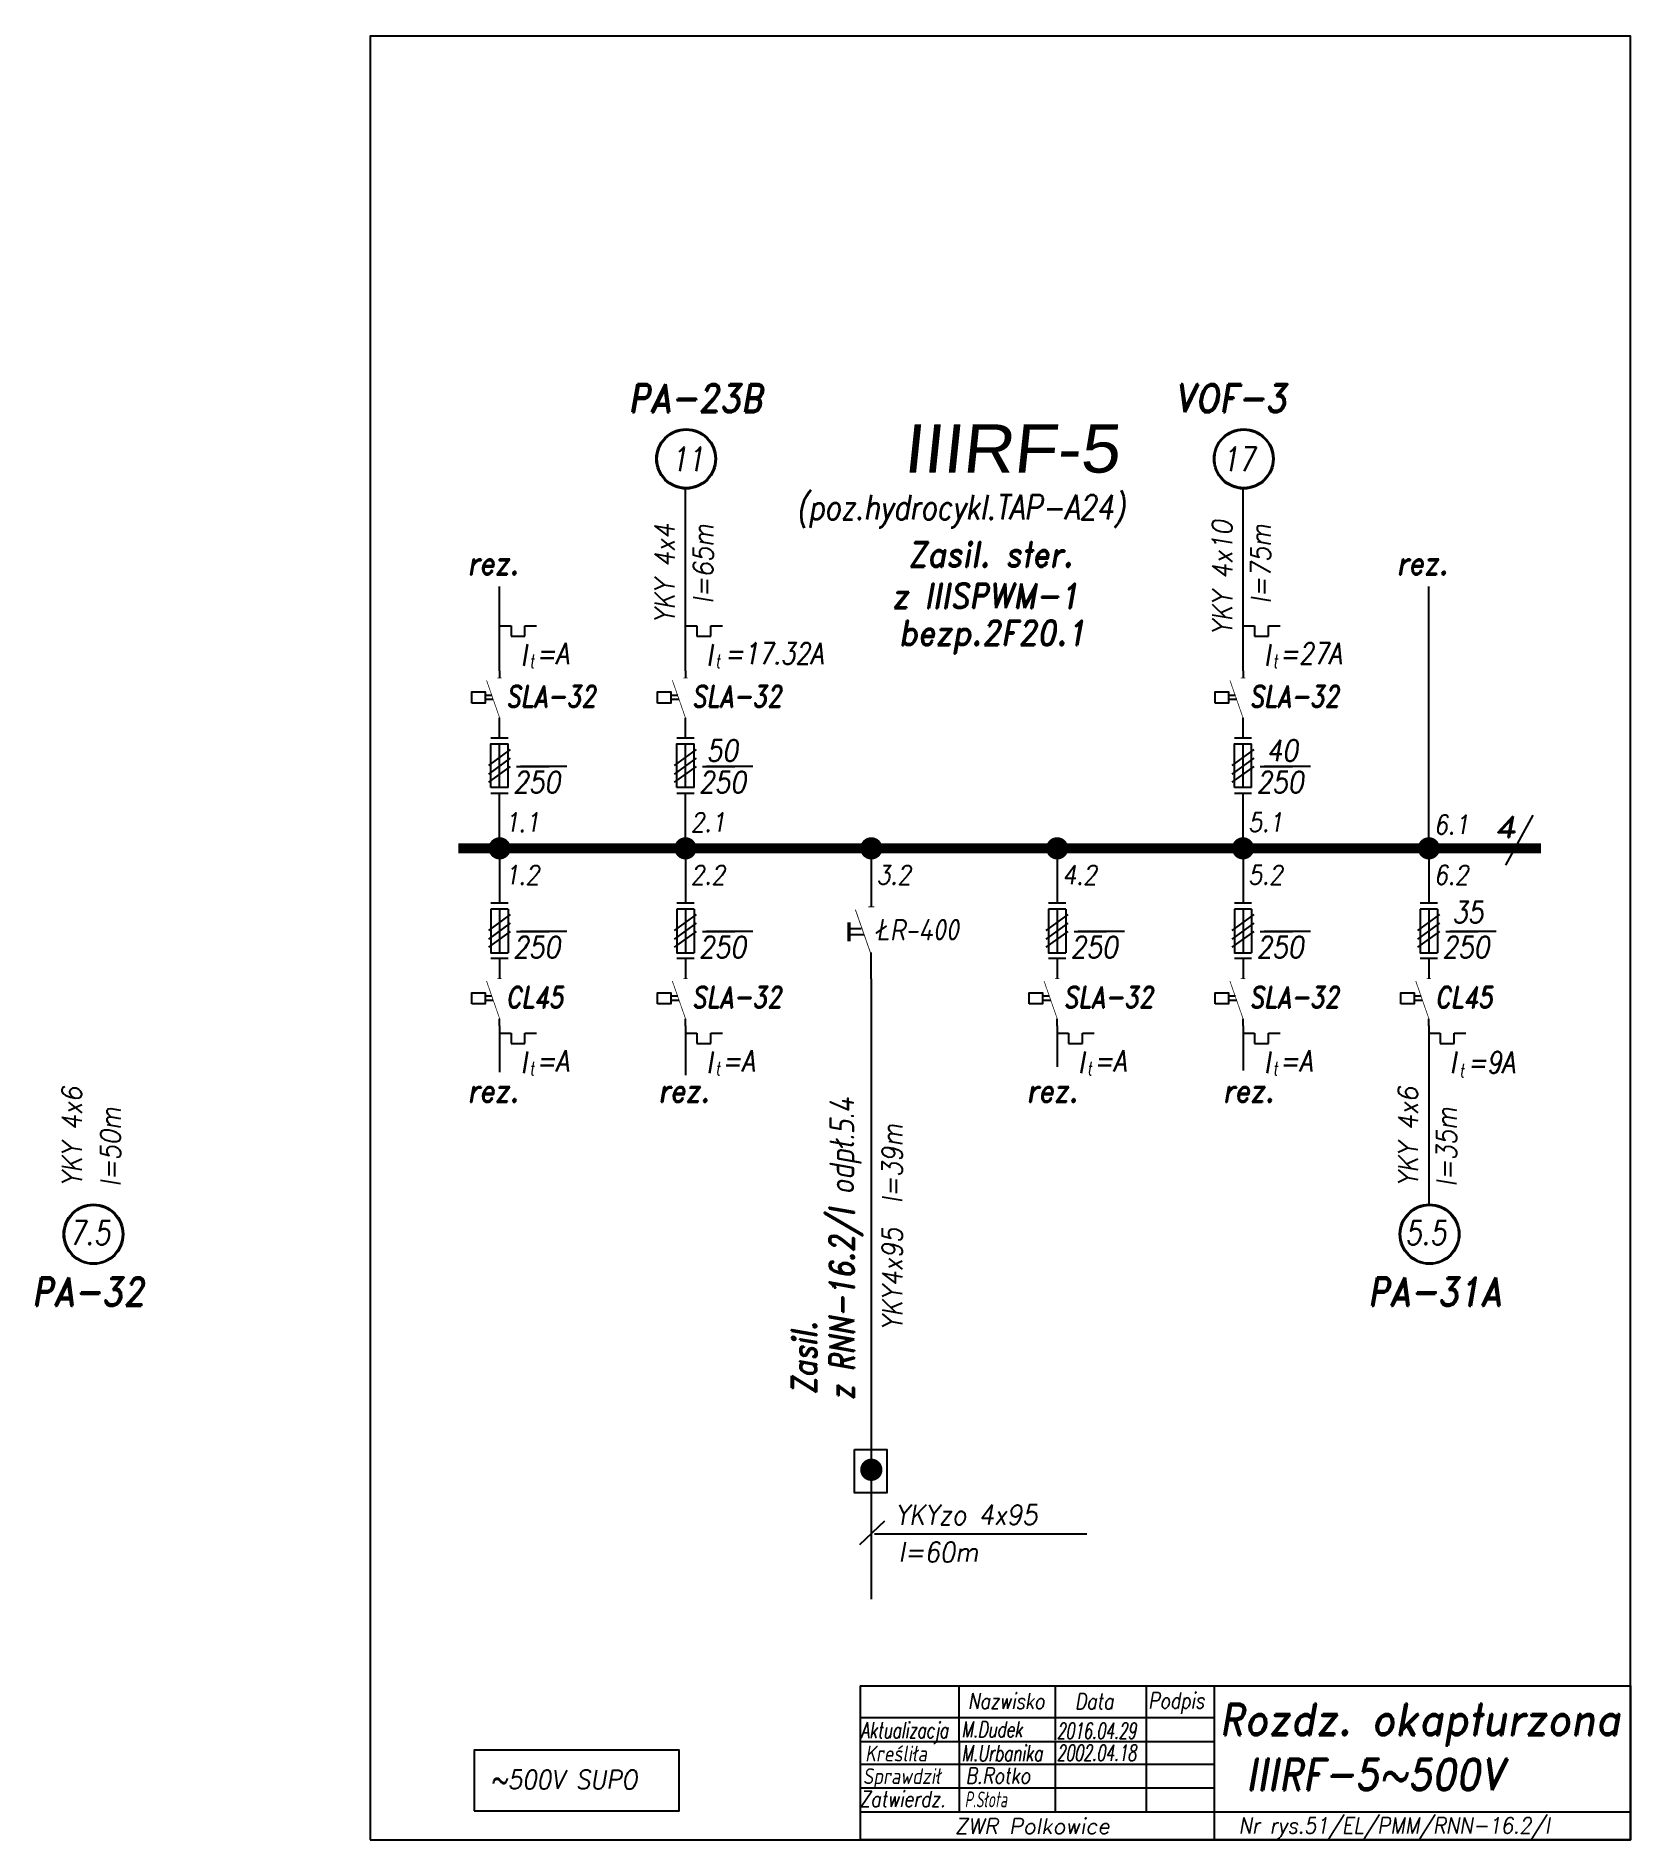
# Model space of a CAD drawing. Header units: millimetres. Extents: x -74 to 293, y 2 to 418.
import ezdxf
from ezdxf.enums import TextEntityAlignment as Align

# ---------------------------------------------------------------- set-up
doc = ezdxf.new("R2010")
doc.units = ezdxf.units.MM
doc.layers.add('LINIE', color=4, linetype='Continuous')
doc.styles.add('ROMAND', font='romand', dxfattribs={"width": 0.9, "oblique": 10, "height": 3.4})
doc.styles.add('ROMANS', font='romans', dxfattribs={"width": 0.9, "oblique": 10, "height": 3.2})
doc.styles.add('SANSSERIF', font='sas_____.pfb', dxfattribs={"width": 1.1, "oblique": 10, "height": 12})

msp = doc.modelspace()

# ---------------------------------------------------------------- linework, layer by layer
at = {"color": 0}
for p, q in [((75.04, 275.61), (75.04, 313.54)), ((203.35, 275.61), (203.35, 313.54)), ((32.27, 275.61), (32.27, 290.82)), ((32.27, 281.8), (34.9, 281.8)), ((34.9, 281.8), (34.9, 279.45)), ((34.9, 279.45), (38.11, 279.45)), ((38.11, 281.8), (40.79, 281.8)), ((38.11, 279.45), (38.11, 281.8)), ((75.04, 281.8), (77.66, 281.8)), ((77.66, 281.8), (77.66, 279.45)), ((77.66, 279.45), (80.87, 279.45)), ((80.87, 279.45), (80.87, 281.8)), ((80.87, 281.8), (83.56, 281.8)), ((203.35, 281.8), (205.97, 281.8)), ((205.97, 281.8), (205.97, 279.45)), ((205.97, 279.45), (209.18, 279.45)), ((209.18, 281.8), (211.86, 281.8)), ((209.18, 279.45), (209.18, 281.8)), ((32.27, 271.45), (32.27, 275.5)), ((75.04, 271.45), (75.04, 275.5)), ((203.35, 271.45), (203.35, 275.5)), ((32.27, 271.45), (32.27, 269.81)), ((75.04, 271.45), (75.04, 269.81)), ((203.35, 271.45), (203.35, 269.81)), ((30.51, 265.79), (28.92, 265.79)), ((73.28, 265.79), (71.69, 265.79)), ((201.58, 265.79), (199.99, 265.79)), ((30.82, 264.83), (28.92, 264.83)), ((73.59, 264.83), (71.69, 264.83)), ((201.89, 264.83), (199.99, 264.83)), ((32.27, 255.95), (32.27, 260.62)), ((75.04, 255.95), (75.04, 260.62)), ((203.35, 255.95), (203.35, 260.62)), ((29.77, 249.69), (34.81, 253.36)), ((32.27, 244.63), (32.27, 254.62)), ((34.25, 244.63), (34.25, 254.62)), ((72.54, 249.69), (77.58, 253.36)), ((75.04, 244.63), (75.04, 254.62)), ((77.02, 244.63), (77.02, 254.62)), ((200.84, 249.69), (205.88, 253.36)), ((203.35, 244.63), (203.35, 254.62)), ((205.33, 244.63), (205.33, 254.62)), ((29.77, 247.7), (34.81, 251.37)), ((29.77, 245.81), (34.81, 249.48)), ((36.19, 249.48), (43.65, 249.48)), ((37.11, 249.5), (47.77, 249.5)), ((72.54, 247.7), (77.58, 251.37)), ((72.54, 245.81), (77.58, 249.48)), ((78.96, 249.48), (86.42, 249.48)), ((79.88, 249.5), (90.54, 249.5)), ((200.84, 247.7), (205.88, 251.37)), ((200.84, 245.81), (205.88, 249.48)), ((207.26, 249.48), (214.72, 249.48)), ((208.18, 249.5), (218.84, 249.5)), ((32.27, 230.61), (32.27, 243.25)), ((75.04, 230.61), (75.04, 243.25)), ((203.35, 230.61), (203.35, 243.25)), ((263.8, 226.76), (270.09, 238.25)), ((32.27, 230.61), (32.27, 217.98)), ((75.04, 230.61), (75.04, 217.98)), ((117.75, 230.61), (117.75, 217.14)), ((160.58, 230.61), (160.58, 217.98)), ((203.35, 230.61), (203.35, 217.98)), ((246.11, 230.61), (246.11, 217.98)), ((32.27, 216.59), (32.27, 206.6)), ((34.25, 216.59), (34.25, 206.6)), ((75.04, 216.59), (75.04, 206.6)), ((77.02, 216.59), (77.02, 206.6)), ((160.58, 216.59), (160.58, 206.6)), ((162.56, 216.59), (162.56, 206.6)), ((203.35, 216.59), (203.35, 206.6)), ((205.33, 216.59), (205.33, 206.6)), ((246.11, 216.59), (246.11, 206.6)), ((248.09, 216.59), (248.09, 206.6)), ((29.77, 211.72), (34.81, 215.39)), ((29.77, 209.73), (34.81, 213.39)), ((72.54, 211.72), (77.58, 215.39)), ((72.54, 209.73), (77.58, 213.39)), ((112.5, 213.58), (112.5, 209.26)), ((112.59, 212.2), (115.47, 212.2)), ((112.64, 213.58), (112.64, 209.26)), ((112.82, 213.58), (112.82, 209.26)), ((158.08, 211.72), (163.12, 215.39)), ((158.08, 209.73), (163.12, 213.39)), ((200.84, 211.72), (205.88, 215.39)), ((200.84, 209.73), (205.88, 213.39)), ((243.61, 211.72), (248.65, 215.39)), ((243.61, 209.73), (248.65, 213.39)), ((29.77, 207.84), (34.81, 211.51)), ((36.19, 211.51), (43.65, 211.51)), ((37.11, 211.53), (47.77, 211.53)), ((72.54, 207.84), (77.58, 211.51)), ((78.96, 211.51), (86.42, 211.51)), ((79.88, 211.53), (90.54, 211.53)), ((116.15, 210.72), (112.59, 210.72)), ((158.08, 207.84), (163.12, 211.51)), ((164.49, 211.51), (171.95, 211.51)), ((165.41, 211.53), (176.08, 211.53)), ((200.84, 207.84), (205.88, 211.51)), ((207.26, 211.51), (214.72, 211.51)), ((208.18, 211.53), (218.84, 211.53)), ((243.61, 207.84), (248.65, 211.51)), ((250.03, 211.51), (257.49, 211.51)), ((250.95, 211.53), (261.61, 211.53)), ((32.27, 205.27), (32.27, 200.6)), ((75.04, 205.27), (75.04, 200.6)), ((117.75, 200.59), (117.75, 206.61)), ((160.58, 205.27), (160.58, 200.6)), ((203.35, 205.27), (203.35, 200.6)), ((246.11, 205.27), (246.11, 200.6)), ((117.75, 200.59), (117.75, 57.83)), ((30.51, 196.58), (28.92, 196.58)), ((30.82, 195.63), (28.92, 195.63)), ((73.28, 196.58), (71.69, 196.58)), ((73.59, 195.63), (71.69, 195.63)), ((158.82, 196.58), (157.22, 196.58)), ((159.12, 195.63), (157.22, 195.63)), ((201.58, 196.58), (199.99, 196.58)), ((201.89, 195.63), (199.99, 195.63)), ((244.35, 196.58), (242.76, 196.58)), ((244.66, 195.63), (242.76, 195.63)), ((32.27, 189.78), (32.27, 191.41)), ((75.04, 189.78), (75.04, 191.41)), ((160.58, 189.78), (160.58, 191.41)), ((203.35, 189.78), (203.35, 191.41)), ((246.11, 189.78), (246.11, 191.41)), ((32.27, 189.78), (32.27, 185.73)), ((32.27, 188.07), (34.9, 188.07)), ((34.9, 188.07), (34.9, 185.71)), ((38.11, 188.07), (40.79, 188.07)), ((38.11, 185.71), (38.11, 188.07)), ((75.04, 189.78), (75.04, 185.73)), ((75.04, 188.07), (77.66, 188.07)), ((77.66, 188.07), (77.66, 185.71)), ((80.87, 185.71), (80.87, 188.07)), ((80.87, 188.07), (83.56, 188.07)), ((160.58, 189.78), (160.58, 185.73)), ((160.58, 188.07), (163.2, 188.07)), ((163.2, 188.07), (163.2, 185.71)), ((166.41, 185.71), (166.41, 188.07)), ((166.41, 188.07), (169.09, 188.07)), ((203.35, 189.78), (203.35, 185.73)), ((203.35, 188.07), (205.97, 188.07)), ((205.97, 188.07), (205.97, 185.71)), ((209.18, 185.71), (209.18, 188.07)), ((209.18, 188.07), (211.86, 188.07)), ((246.11, 189.78), (246.11, 148.61)), ((246.11, 188.07), (248.74, 188.07)), ((248.74, 188.07), (248.74, 185.71)), ((251.95, 185.71), (251.95, 188.07)), ((251.95, 188.07), (254.63, 188.07)), ((32.27, 185.61), (32.27, 179.11)), ((34.9, 185.71), (38.11, 185.71)), ((75.04, 185.61), (75.04, 178.42)), ((77.66, 185.71), (80.87, 185.71)), ((160.58, 185.61), (160.58, 180.34)), ((163.2, 185.71), (166.41, 185.71)), ((203.35, 185.61), (203.35, 179.52)), ((205.97, 185.71), (209.18, 185.71)), ((248.74, 185.71), (251.95, 185.71))]:
    msp.add_line(p, q, dxfattribs=at)
for p, q in [((246.11, 229.2), (246.11, 290.82)), ((120.81, 75.79), (115.12, 70.36)), ((118.51, 72.89), (167.4, 72.89))]:
    msp.add_line(p, q)
at = {"color": 7}
for p, q in [((137.99, 25.12), (137.99, 37.89)), ((160.13, 37.89), (160.13, 25.43)), ((181.07, 37.89), (181.07, 8.94)), ((115.26, 30.61), (196.67, 30.61)), ((115.26, 25.12), (196.67, 25.12)), ((160.13, 25.12), (160.13, 8.94)), ((115.26, 19.86), (196.72, 19.86)), ((115.26, 14.47), (196.6, 14.47)), ((119.71, 2.5), (119.71, 2.5)), ((119.71, 2.5), (119.71, 2.5))]:
    msp.add_line(p, q, dxfattribs=at)
at = {"color": 0}
for points in [[(2.5, 2.5), (292.5, 2.5), (292.5, 417.5), (2.5, 417.5)], [(25.85, 264.01), (25.85, 266.61), (28.92, 266.61), (28.92, 264.01)], [(68.62, 264.01), (68.62, 266.61), (71.69, 266.61), (71.69, 264.01)], [(196.92, 264.01), (196.92, 266.61), (199.99, 266.61), (199.99, 264.01)], [(25.85, 194.81), (25.85, 197.4), (28.92, 197.4), (28.92, 194.81)], [(68.62, 194.81), (68.62, 197.4), (71.69, 197.4), (71.69, 194.81)], [(154.15, 194.81), (154.15, 197.4), (157.22, 197.4), (157.22, 194.81)], [(196.92, 194.81), (196.92, 197.4), (199.99, 197.4), (199.99, 194.81)], [(239.69, 194.81), (239.69, 197.4), (242.76, 197.4), (242.76, 194.81)]]:
    msp.add_lwpolyline(points, close=True, dxfattribs=at)
for points, const_width in [([(31.75, 269.82), (32.78, 269.82)], 0.162), ([(74.52, 269.82), (75.55, 269.82)], 0.162), ([(202.83, 269.82), (203.85, 269.82)], 0.162), ([(32.27, 260.64), (29.26, 269.28)], 0.162), ([(75.04, 260.64), (72.02, 269.28)], 0.162), ([(203.35, 260.64), (200.33, 269.28)], 0.162), ([(22.77, 230.61), (185.13, 230.61)], 2.28), ([(185.13, 230.61), (271.94, 230.61)], 2.28), ([(117.62, 206.56), (114.14, 216.52)], 0.186), ([(117.14, 217.14), (118.48, 217.14)], 0.212), ([(32.27, 191.44), (29.26, 200.08)], 0.162), ([(31.75, 200.62), (32.78, 200.62)], 0.162), ([(75.04, 191.44), (72.02, 200.08)], 0.162), ([(74.52, 200.62), (75.55, 200.62)], 0.162), ([(160.58, 191.44), (157.56, 200.08)], 0.162), ([(160.06, 200.62), (161.08, 200.62)], 0.162), ([(203.35, 191.44), (200.33, 200.08)], 0.162), ([(202.83, 200.62), (203.85, 200.62)], 0.162), ([(246.11, 191.44), (243.1, 200.08)], 0.162), ([(245.59, 200.62), (246.62, 200.62)], 0.162)]:
    msp.add_lwpolyline(points, dxfattribs=dict(at, const_width=const_width))
for points in [[(34.25, 255.95), (30.28, 255.95)], [(30.28, 244.63), (30.28, 254.62), (34.25, 254.62)], [(77.02, 255.95), (73.05, 255.95)], [(73.05, 244.63), (73.05, 254.62), (77.02, 254.62)], [(205.33, 255.95), (201.35, 255.95)], [(201.35, 244.63), (201.35, 254.62), (205.33, 254.62)], [(34.25, 244.63), (30.28, 244.63)], [(34.25, 243.25), (30.28, 243.25)], [(77.02, 244.63), (73.05, 244.63)], [(77.02, 243.25), (73.05, 243.25)], [(205.33, 244.63), (201.35, 244.63)], [(205.33, 243.25), (201.35, 243.25)], [(34.25, 217.98), (30.28, 217.98)], [(34.25, 216.59), (30.28, 216.59)], [(30.28, 216.59), (30.28, 206.6), (34.25, 206.6)], [(77.02, 217.98), (73.05, 217.98)], [(77.02, 216.59), (73.05, 216.59)], [(73.05, 216.59), (73.05, 206.6), (77.02, 206.6)], [(162.56, 217.98), (158.59, 217.98)], [(162.56, 216.59), (158.59, 216.59)], [(158.59, 216.59), (158.59, 206.6), (162.56, 206.6)], [(205.33, 217.98), (201.35, 217.98)], [(205.33, 216.59), (201.35, 216.59)], [(201.35, 216.59), (201.35, 206.6), (205.33, 206.6)], [(248.09, 217.98), (244.12, 217.98)], [(248.09, 216.59), (244.12, 216.59)], [(244.12, 216.59), (244.12, 206.6), (248.09, 206.6)], [(34.25, 205.27), (30.28, 205.27)], [(77.02, 205.27), (73.05, 205.27)], [(162.56, 205.27), (158.59, 205.27)], [(205.33, 205.27), (201.35, 205.27)], [(248.09, 205.27), (244.12, 205.27)]]:
    msp.add_lwpolyline(points, dxfattribs=at)
at = {"color": 0, "const_width": 2.3}
for points in [[(30.87, 230.61, 1), (33.68, 230.61, 1)], [(73.63, 230.61, 1), (76.45, 230.61, 1)], [(116.4, 230.61, 1), (119.22, 230.61, 1)], [(159.17, 230.61, 1), (161.99, 230.61, 1)], [(201.94, 230.61, 1), (204.75, 230.61, 1)], [(244.71, 230.61, 1), (247.52, 230.61, 1)], [(116.4, 87.63, 1), (119.22, 87.63, 1)]]:
    msp.add_lwpolyline(points, format="xyb", close=True, dxfattribs=at)
for points in [[(113.93, 92.27), (121.41, 92.27), (121.41, 82.31), (113.93, 82.31)], [(26.45, 9.17), (73.59, 9.17), (73.59, 23.13), (26.45, 23.13)]]:
    msp.add_lwpolyline(points, close=True)
at = {"color": 0}
for centre, radius in [((75.2, 320.22), 6.9), ((75.2, 320.22), 6.68), ((203.51, 320.22), 6.9), ((203.51, 320.22), 6.68), ((-61.19, 141.82), 6.9), ((-61.19, 141.82), 6.68), ((246.28, 141.82), 6.9), ((246.28, 141.82), 6.68)]:
    msp.add_circle(centre, radius, dxfattribs=at)
at = {"layer": 'LINIE', "color": 7}
for p, q in [((115.26, 37.89), (292.51, 37.89)), ((115.26, 37.89), (115.26, 2.5)), ((196.67, 37.85), (196.67, 2.47)), ((292.5, 37.89), (292.5, 2.5)), ((137.99, 25.12), (137.99, 8.94)), ((115.26, 8.94), (292.62, 8.94)), ((292.5, 2.5), (115.32, 2.5)), ((119.7, 2.5), (119.7, 2.5)), ((119.71, 2.5), (292.5, 2.5))]:
    msp.add_line(p, q, dxfattribs=at)

# ---------------------------------------------------------------- texts
at = {"color": 0}
for s, height, style, oblique, width, p in [('PA-23B', 6.463, 'ROMAND', 10, 0.89, (61.9, 330.93)), ('VOF-3', 6.463, 'ROMAND', 10, 0.89, (187.48, 330.93)), ('IIIRF-5', 11.088, 'SANSSERIF', 6, 1.05, (125.1, 317.06)), ('11', 5.512, 'ROMANS', 10, 0.8, (71.66, 317.41)), ('17', 5.512, 'ROMANS', 10, 0.8, (198.5, 317.41)), ('(poz.hydrocykl.TAP-A24)', 5.7024, 'ROMANS', 10, 0.8, (100.57, 306.24)), ('Zasil. ster. ', 5.7024, 'ROMAND', 10, 0.9, (126.21, 295.4)), ('rez.', 5.322, 'ROMAND', 10, 0.85, (24.85, 293.57)), ('rez.', 5.322, 'ROMAND', 10, 0.85, (238.69, 293.57)), (' z IIISPWM-1', 5.7024, 'ROMAND', 10, 0.9, (118.98, 285.85)), ('bezp.2F20.1', 5.7024, 'ROMAND', 10, 0.9, (124.08, 277.35)), ('I ', 4.942, 'ROMANS', 10, 0.8, (37.14, 272.64)), ('t', 3.04, 'ROMANS', 10, 0.8, (39.04, 272.16)), ('=A', 4.942, 'ROMANS', 10, 0.8, (40.74, 272.99)), ('I', 4.94, 'ROMANS', 10, 0.8, (79.9, 272.64)), ('t', 3.04, 'ROMANS', 10, 0.8, (81.81, 272.16)), ('=17.32A', 4.942, 'ROMANS', 10, 0.8, (84.07, 272.99)), ('I', 4.94, 'ROMANS', 10, 0.8, (208.21, 272.64)), ('t', 3.04, 'ROMANS', 10, 0.8, (210.11, 272.16)), ('=27A', 4.942, 'ROMANS', 10, 0.8, (211.82, 272.99)), ('SLA-32', 4.942, 'ROMAND', 10, 0.8, (33.72, 263.11)), ('SLA-32', 4.942, 'ROMAND', 10, 0.8, (76.48, 263.11)), ('SLA-32', 4.942, 'ROMAND', 10, 0.8, (204.79, 263.11)), ('50', 4.942, 'ROMANS', 10, 0.85, (79.89, 250.64)), ('40', 4.942, 'ROMANS', 10, 0.85, (208.76, 250.64)), ('250', 4.942, 'ROMANS', 10, 0.85, (35.38, 243.36)), ('250', 4.942, 'ROMANS', 10, 0.85, (78.14, 243.36)), ('250', 4.942, 'ROMANS', 10, 0.85, (206.45, 243.36)), ('1.1', 4.372, 'ROMANS', 10, 0.85, (33.47, 234.43)), ('2.1', 4.372, 'ROMANS', 10, 0.85, (76.24, 234.43)), ('5.1', 4.372, 'ROMANS', 10, 0.85, (204.55, 234.43)), ('6.1', 4.372, 'ROMANS', 10, 0.85, (247.31, 233.89)), ('4', 4.94, 'ROMAND', 10, 1.2, (261.07, 233.1)), ('1.2', 4.372, 'ROMANS', 10, 0.85, (33.47, 222.32)), ('2.2', 4.372, 'ROMANS', 10, 0.85, (76.24, 222.32)), ('3.2', 4.372, 'ROMANS', 10, 0.85, (119.01, 222.32)), ('4.2', 4.372, 'ROMANS', 10, 0.85, (161.78, 222.32)), ('5.2', 4.372, 'ROMANS', 10, 0.85, (204.55, 222.32)), ('6.2', 4.372, 'ROMANS', 10, 0.85, (247.31, 222.32)), ('35', 4.942, 'ROMANS', 10, 0.85, (251.47, 213.45)), ('ŁR-400', 4.942, 'ROMAND', 10, 0.85, (118.84, 209.43)), ('250', 4.942, 'ROMANS', 10, 0.85, (35.38, 205.39)), ('250', 4.942, 'ROMANS', 10, 0.85, (78.14, 205.39)), ('250', 4.942, 'ROMANS', 10, 0.85, (163.68, 205.39)), ('250', 4.942, 'ROMANS', 10, 0.85, (206.45, 205.39)), ('250', 4.942, 'ROMANS', 10, 0.85, (249.22, 205.39)), ('CL45', 4.942, 'ROMAND', 10, 0.8, (33.72, 193.91)), ('SLA-32', 4.942, 'ROMAND', 10, 0.8, (76.48, 193.91)), ('SLA-32', 4.942, 'ROMAND', 10, 0.8, (162.02, 193.91)), ('SLA-32', 4.942, 'ROMAND', 10, 0.8, (204.79, 193.91)), ('CL45', 4.942, 'ROMAND', 10, 0.8, (247.56, 193.91)), ('I', 4.94, 'ROMANS', 10, 0.8, (37.14, 178.91)), ('=A', 4.942, 'ROMANS', 10, 0.8, (40.74, 179.26)), ('I', 4.94, 'ROMANS', 10, 0.8, (79.9, 178.91)), ('=A', 4.942, 'ROMANS', 10, 0.8, (83.51, 179.26)), ('I', 4.94, 'ROMANS', 10, 0.8, (165.44, 178.91)), ('=A', 4.942, 'ROMANS', 10, 0.8, (169.05, 179.26)), ('I', 4.94, 'ROMANS', 10, 0.8, (208.21, 178.91)), ('=A', 4.942, 'ROMANS', 10, 0.8, (211.82, 179.26)), ('I =9A', 4.942, 'ROMANS', 10, 0.8, (250.98, 178.91)), ('t', 3.04, 'ROMANS', 10, 0.8, (39.04, 178.43)), ('t', 3.04, 'ROMANS', 10, 0.8, (81.81, 178.43)), ('t', 3.04, 'ROMANS', 10, 0.8, (167.34, 178.43)), ('t', 3.04, 'ROMANS', 10, 0.8, (210.11, 178.43)), ('t', 3.04, 'ROMANS', 10, 0.8, (253.04, 177.96)), ('rez.', 5.322, 'ROMAND', 10, 0.85, (24.85, 172.19)), ('rez.', 5.322, 'ROMAND', 10, 0.85, (68.75, 172.19)), ('rez.', 5.322, 'ROMAND', 10, 0.85, (153.53, 172.19)), ('rez.', 5.322, 'ROMAND', 10, 0.85, (198.67, 172.19)), ('7.5', 5.512, 'ROMANS', 10, 0.8, (-66.81, 139.41)), ('5.5', 5.512, 'ROMANS', 10, 0.8, (240.65, 139.41)), ('PA-32', 6.463, 'ROMAND', 10, 0.89, (-75.39, 125.37)), ('PA-31A', 6.463, 'ROMAND', 10, 0.89, (232.07, 125.37)), ('YKYzo 4x95  ', 4.5619, 'ROMANS', 10, 0.9, (123.31, 75)), (' l=60m', 4.562, 'ROMANS', 10, 0.9, (121.26, 66.42))]:
    msp.add_text(s, height=height, dxfattribs=dict(at, style=style, oblique=oblique, width=width)).set_placement(p)
at = {"color": 0, "oblique": 10}
for s, height, style, width, p in [('YKY 4x4', 4.562, 'ROMANS', 0.9, (72.51, 282.4)), ('l=65m', 4.562, 'ROMANS', 0.9, (81.38, 286.92)), ('YKY 4x10', 4.562, 'ROMANS', 0.9, (200.82, 279.67)), ('l=75m', 4.562, 'ROMANS', 0.9, (209.69, 286.92)), ('YKY 4x6', 4.562, 'ROMANS', 0.9, (-63.88, 152.84)), ('YKY 4x6', 4.562, 'ROMANS', 0.9, (243.58, 152.84)), ('l=50m', 4.562, 'ROMANS', 0.9, (-55, 152.79)), ('z RNN-16.2/I odpł.5.4', 5.7024, 'ROMAND', 0.8, (113.88, 103.57)), ('l=35m', 4.562, 'ROMANS', 0.9, (252.46, 152.79)), ('YKY4x95  l=39m', 4.5619, 'ROMANS', 0.9, (124.88, 119.73)), ('Zasil. ', 5.702, 'ROMAND', 0.8, (105.23, 104.92))]:
    msp.add_text(s, height=height, rotation=90, dxfattribs=dict(at, style=style, width=width)).set_placement(p)
at = {"color": 7, "oblique": 10}
for s, height, style, width, p in [('Nazwisko', 3.648, 'ROMANS', 0.8, (140.02, 32.6)), ('Data', 3.648, 'ROMANS', 0.8, (164.68, 32.54)), ('Podpis', 3.648, 'ROMANS', 0.8, (181.55, 32.73)), ('Aktualizacja', 3.648, 'ROMANS', 0.7, (115.34, 25.89)), ('M.Dudek', 3.648, 'ROMANS', 0.7, (138.58, 26.09)), ('2016.04.29', 3.648, 'ROMANS', 0.65, (160.47, 25.74)), ('Kreśliła', 3.648, 'ROMANS', 0.8, (116.39, 20.51)), ('M.Urbanika', 3.648, 'ROMANS', 0.7, (138.58, 20.6)), ('2002.04.18', 3.648, 'ROMANS', 0.65, (160.47, 20.68)), ('IIIRF-5~500V', 7.2, 'ROMAND', 0.9, (204.06, 13.95)), ('~500V SUPO', 4.32, 'ROMANS', 0.9, (30.13, 14.2)), ('Sprawdził', 3.648, 'ROMANS', 0.8, (115.86, 15.32)), ('B.Rotko', 3.648, 'ROMANS', 0.8, (139.49, 15.44)), ('Zatwierdz.', 3.648, 'ROMANS', 0.8, (115.12, 10.05)), ('P.Słota', 3.648, 'ROMANS', 0.6, (139.28, 9.96)), ('Nr rys.51/EL/PMM/RNN-16.2/I', 3.648, 'ROMANS', 0.9, (202.33, 3.96))]:
    msp.add_text(s, height=height, dxfattribs=dict(at, style=style, width=width)).set_placement(p)
at = {"color": 7, "style": 'ROMAND', "oblique": 10, "width": 0.833187}
msp.add_text('Rozdz. okapturzona', height=7.2, dxfattribs=at).set_placement((197.91, 26.59), (290.18, 26.59), align=Align.FIT)
at = {"color": 7, "style": 'ROMANS', "oblique": 10}
msp.add_text('ZWR Polkowice', height=3.6, dxfattribs=at).set_placement((137.01, 3.83))

doc.saveas('drawing.dxf')
